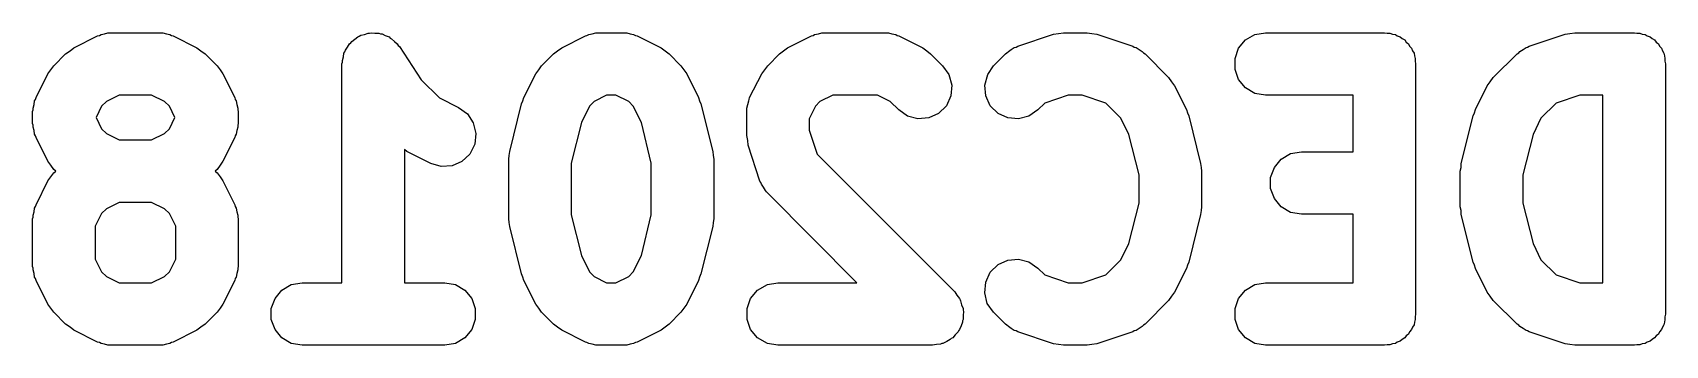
# Model space of a CAD drawing. Extents: x 111.2 to 128, y -97.4 to -76.5.
# Drawn here: x 112.658 to 115.978, y -87.217 to -86.582 of the extents above; entities that cross this region are included whole.
import ezdxf

# ---------------------------------------------------------------- set-up
doc = ezdxf.new("R2010")
doc.units = 0
doc.header["$MEASUREMENT"] = 0
doc.layers.add('BLACK', color=7, linetype='CONTINUOUS')

msp = doc.modelspace()

# ---------------------------------------------------------------- linework, layer by layer
at = {"layer": 'BLACK', "linetype": 'CONTINUOUS'}
for p, q in [((112.797, -86.586), (112.804, -86.5847)), ((112.804, -86.5847), (112.811, -86.5826)), ((112.811, -86.5826), (112.815, -86.5828)), ((112.815, -86.5828), (112.819, -86.5822)), ((112.819, -86.5822), (112.915, -86.5822)), ((112.915, -86.5822), (112.919, -86.5828)), ((112.919, -86.5828), (112.923, -86.5826)), ((112.923, -86.5826), (112.93, -86.5847)), ((112.93, -86.5847), (112.937, -86.586)), ((113.333, -86.5857), (113.34, -86.5832)), ((113.34, -86.5832), (113.343, -86.5832)), ((113.343, -86.5832), (113.347, -86.5823)), ((113.347, -86.5823), (113.354, -86.5832)), ((113.354, -86.5832), (113.362, -86.5832)), ((113.362, -86.5832), (113.365, -86.5844)), ((113.365, -86.5844), (113.369, -86.5847)), ((113.369, -86.5847), (113.375, -86.5881)), ((113.789, -86.586), (113.796, -86.5847)), ((113.796, -86.5847), (113.803, -86.5826)), ((113.803, -86.5826), (113.807, -86.5828)), ((113.807, -86.5828), (113.81, -86.5822)), ((113.81, -86.5822), (113.859, -86.5822)), ((113.859, -86.5822), (113.862, -86.5828)), ((113.862, -86.5828), (113.866, -86.5826)), ((113.866, -86.5826), (113.873, -86.5847)), ((113.873, -86.5847), (113.88, -86.586)), ((114.248, -86.586), (114.256, -86.5847)), ((114.256, -86.5847), (114.263, -86.5826)), ((114.263, -86.5826), (114.266, -86.5828)), ((114.266, -86.5828), (114.27, -86.5822)), ((114.27, -86.5822), (114.391, -86.5822)), ((114.391, -86.5822), (114.395, -86.5828)), ((114.395, -86.5828), (114.398, -86.5826)), ((114.398, -86.5826), (114.405, -86.5847)), ((114.405, -86.5847), (114.413, -86.586)), ((114.661, -86.6096), (114.734, -86.5854)), ((114.734, -86.5854), (114.744, -86.584)), ((114.744, -86.584), (114.754, -86.5822)), ((114.754, -86.5822), (114.802, -86.5822)), ((114.802, -86.5822), (114.812, -86.584)), ((114.812, -86.584), (114.822, -86.5854)), ((114.822, -86.5854), (114.895, -86.6096)), ((115.143, -86.586), (115.165, -86.5822)), ((115.165, -86.5822), (115.407, -86.5822)), ((115.407, -86.5822), (115.412, -86.5832)), ((115.412, -86.5832), (115.418, -86.5832)), ((115.418, -86.5832), (115.423, -86.5851)), ((115.423, -86.5851), (115.429, -86.586)), ((115.701, -86.6096), (115.774, -86.5854)), ((115.774, -86.5854), (115.784, -86.584)), ((115.784, -86.584), (115.794, -86.5822)), ((115.794, -86.5822), (115.915, -86.5822)), ((115.915, -86.5822), (115.92, -86.5832)), ((115.92, -86.5832), (115.926, -86.5832)), ((115.926, -86.5832), (115.931, -86.5851)), ((115.931, -86.5851), (115.937, -86.586)), ((112.734, -86.6191), (112.742, -86.6131)), ((112.742, -86.6131), (112.79, -86.5889)), ((112.79, -86.5889), (112.794, -86.5878)), ((112.794, -86.5878), (112.797, -86.586)), ((112.937, -86.586), (112.94, -86.5878)), ((112.94, -86.5878), (112.944, -86.5889)), ((112.944, -86.5889), (112.992, -86.6131)), ((112.992, -86.6131), (113, -86.6192)), ((113.293, -86.6209), (113.294, -86.6175)), ((113.294, -86.6175), (113.298, -86.6114)), ((113.298, -86.6114), (113.302, -86.6049)), ((113.302, -86.6049), (113.305, -86.6026)), ((113.305, -86.6026), (113.307, -86.5998)), ((113.307, -86.5998), (113.313, -86.5956)), ((113.313, -86.5956), (113.319, -86.5907)), ((113.319, -86.5907), (113.322, -86.5895)), ((113.322, -86.5895), (113.325, -86.5875)), ((113.325, -86.5875), (113.333, -86.5857)), ((113.375, -86.5881), (113.383, -86.5907)), ((113.383, -86.5907), (113.385, -86.593)), ((113.385, -86.593), (113.388, -86.5945)), ((113.388, -86.5945), (113.394, -86.6)), ((113.394, -86.6), (113.399, -86.6049)), ((113.399, -86.6049), (113.401, -86.6079)), ((113.401, -86.6079), (113.404, -86.6105)), ((113.404, -86.6105), (113.448, -86.6778)), ((113.725, -86.6192), (113.734, -86.6131)), ((113.734, -86.6131), (113.782, -86.5889)), ((113.782, -86.5889), (113.785, -86.5878)), ((113.785, -86.5878), (113.789, -86.586)), ((113.88, -86.586), (113.884, -86.5878)), ((113.884, -86.5878), (113.887, -86.5889)), ((113.887, -86.5889), (113.936, -86.6131)), ((113.936, -86.6131), (113.944, -86.6191)), ((114.185, -86.6192), (114.193, -86.6131)), ((114.193, -86.6131), (114.242, -86.5889)), ((114.242, -86.5889), (114.245, -86.5878)), ((114.245, -86.5878), (114.248, -86.586)), ((114.413, -86.586), (114.416, -86.5878)), ((114.416, -86.5878), (114.419, -86.5889)), ((114.419, -86.5889), (114.468, -86.6131)), ((114.468, -86.6131), (114.476, -86.6192)), ((114.642, -86.6201), (114.648, -86.6166)), ((114.648, -86.6166), (114.654, -86.6123)), ((114.654, -86.6123), (114.658, -86.6114)), ((114.658, -86.6114), (114.661, -86.6096)), ((114.895, -86.6096), (114.898, -86.6114)), ((114.898, -86.6114), (114.902, -86.6123)), ((114.902, -86.6123), (114.908, -86.6166)), ((114.908, -86.6166), (114.914, -86.6201)), ((115.103, -86.6347), (115.11, -86.6139)), ((115.11, -86.6139), (115.124, -86.597)), ((115.124, -86.597), (115.143, -86.586)), ((115.429, -86.586), (115.433, -86.5888)), ((115.433, -86.5888), (115.439, -86.5907)), ((115.439, -86.5907), (115.443, -86.5943)), ((115.443, -86.5943), (115.448, -86.597)), ((115.448, -86.597), (115.451, -86.6013)), ((115.451, -86.6013), (115.456, -86.6049)), ((115.456, -86.6049), (115.458, -86.6097)), ((115.458, -86.6097), (115.462, -86.6139)), ((115.462, -86.6139), (115.464, -86.6192)), ((115.682, -86.6201), (115.689, -86.6166)), ((115.689, -86.6166), (115.695, -86.6123)), ((115.695, -86.6123), (115.698, -86.6114)), ((115.698, -86.6114), (115.701, -86.6096)), ((115.937, -86.586), (115.941, -86.5888)), ((115.941, -86.5888), (115.947, -86.5907)), ((115.947, -86.5907), (115.951, -86.5943)), ((115.951, -86.5943), (115.956, -86.597)), ((115.956, -86.597), (115.959, -86.6013)), ((115.959, -86.6013), (115.964, -86.6049)), ((115.964, -86.6049), (115.966, -86.6097)), ((115.966, -86.6097), (115.97, -86.6139)), ((115.97, -86.6139), (115.972, -86.6192)), ((112.695, -86.6575), (112.701, -86.6492)), ((112.701, -86.6492), (112.725, -86.625)), ((112.725, -86.625), (112.734, -86.6191)), ((113, -86.6192), (113.009, -86.625)), ((113.009, -86.625), (113.033, -86.6492)), ((113.033, -86.6492), (113.039, -86.6575)), ((113.287, -86.6457), (113.288, -86.6422)), ((113.287, -87.0902), (113.287, -86.6457)), ((113.288, -86.6387), (113.29, -86.6314)), ((113.288, -86.6422), (113.288, -86.6387)), ((113.29, -86.6314), (113.291, -86.624)), ((113.291, -86.624), (113.293, -86.6209)), ((113.687, -86.6575), (113.693, -86.6492)), ((113.693, -86.6492), (113.717, -86.625)), ((113.717, -86.625), (113.725, -86.6192)), ((113.944, -86.6191), (113.952, -86.625)), ((113.952, -86.625), (113.976, -86.6492)), ((113.976, -86.6492), (113.982, -86.6575)), ((114.147, -86.6575), (114.153, -86.6492)), ((114.153, -86.6492), (114.177, -86.625)), ((114.177, -86.625), (114.185, -86.6192)), ((114.476, -86.6192), (114.484, -86.625)), ((114.484, -86.625), (114.508, -86.6492)), ((114.508, -86.6492), (114.521, -86.6672)), ((114.6, -86.6672), (114.612, -86.6492)), ((114.612, -86.6492), (114.636, -86.625)), ((114.636, -86.625), (114.639, -86.6229)), ((114.639, -86.6229), (114.642, -86.6201)), ((114.914, -86.6201), (114.917, -86.6229)), ((114.917, -86.6229), (114.92, -86.625)), ((114.92, -86.625), (114.968, -86.6734)), ((115.103, -86.6567), (115.103, -86.6347)), ((115.464, -86.6192), (115.467, -86.624)), ((115.467, -86.624), (115.468, -86.6294)), ((115.468, -86.6294), (115.469, -86.6347)), ((115.469, -86.6347), (115.469, -86.6402)), ((115.469, -86.6402), (115.47, -86.6457)), ((115.47, -86.6457), (115.47, -87.1537)), ((115.628, -86.6734), (115.677, -86.625)), ((115.677, -86.625), (115.68, -86.6229)), ((115.68, -86.6229), (115.682, -86.6201)), ((115.972, -86.6192), (115.975, -86.624)), ((115.975, -86.624), (115.976, -86.6294)), ((115.976, -86.6294), (115.977, -86.6347)), ((115.977, -86.6347), (115.977, -86.6402)), ((115.977, -86.6402), (115.978, -86.6457)), ((115.978, -86.6457), (115.978, -87.1537)), ((112.665, -86.7141), (112.689, -86.6657)), ((112.689, -86.6657), (112.695, -86.6575)), ((113.039, -86.6575), (113.045, -86.6657)), ((113.045, -86.6657), (113.069, -86.7141)), ((113.448, -86.6778), (113.485, -86.7145)), ((113.657, -86.7141), (113.681, -86.6657)), ((113.681, -86.6657), (113.687, -86.6575)), ((113.982, -86.6575), (113.988, -86.6657)), ((113.988, -86.6657), (114.012, -86.7141)), ((114.116, -86.7141), (114.141, -86.6657)), ((114.141, -86.6657), (114.147, -86.6575)), ((114.521, -86.6672), (114.527, -86.6885)), ((114.594, -86.6885), (114.6, -86.6672)), ((114.968, -86.6734), (114.974, -86.6817)), ((114.974, -86.6817), (114.98, -86.6899)), ((115.11, -86.6774), (115.103, -86.6567)), ((115.124, -86.6943), (115.11, -86.6774)), ((115.616, -86.6899), (115.622, -86.6817)), ((115.622, -86.6817), (115.628, -86.6734)), ((112.662, -86.7207), (112.664, -86.7176)), ((112.664, -86.7176), (112.665, -86.7141)), ((112.834, -86.7092), (112.808, -86.7221)), ((112.9, -86.7092), (112.834, -86.7092)), ((112.926, -86.7221), (112.9, -86.7092)), ((113.069, -86.7141), (113.07, -86.7176)), ((113.07, -86.7176), (113.072, -86.7207)), ((113.485, -86.7145), (113.524, -86.734)), ((113.655, -86.7207), (113.657, -86.7141)), ((113.825, -86.7092), (113.8, -86.7221)), ((113.844, -86.7092), (113.825, -86.7092)), ((113.87, -86.7221), (113.844, -86.7092)), ((114.012, -86.7141), (114.014, -86.7207)), ((114.114, -86.7207), (114.115, -86.7176)), ((114.115, -86.7176), (114.116, -86.7141)), ((114.285, -86.7092), (114.259, -86.7221)), ((114.376, -86.7092), (114.285, -86.7092)), ((114.402, -86.7221), (114.376, -86.7092)), ((114.525, -86.7105), (114.516, -86.7305)), ((114.527, -86.6885), (114.525, -86.7105)), ((114.596, -86.7105), (114.594, -86.6885)), ((114.605, -86.7305), (114.596, -86.7105)), ((114.764, -86.7092), (114.716, -86.7254)), ((114.792, -86.7092), (114.764, -86.7092)), ((114.84, -86.7254), (114.792, -86.7092)), ((114.98, -86.6899), (115.004, -86.7382)), ((115.143, -86.7054), (115.124, -86.6943)), ((115.165, -86.7092), (115.143, -86.7054)), ((115.343, -86.7092), (115.165, -86.7092)), ((115.343, -86.8241), (115.343, -86.7092)), ((115.592, -86.7382), (115.616, -86.6899)), ((115.804, -86.7092), (115.756, -86.7254)), ((115.851, -86.7092), (115.804, -86.7092)), ((115.851, -87.0902), (115.851, -86.7092)), ((112.658, -86.7425), (112.659, -86.7388)), ((112.658, -86.7666), (112.658, -86.7425)), ((112.659, -86.7352), (112.661, -86.7281)), ((112.659, -86.7388), (112.659, -86.7352)), ((112.661, -86.7281), (112.662, -86.7207)), ((112.798, -86.7317), (112.787, -86.7545)), ((112.808, -86.7221), (112.798, -86.7317)), ((112.936, -86.7317), (112.926, -86.7221)), ((112.947, -86.7545), (112.936, -86.7317)), ((113.072, -86.7207), (113.073, -86.7281)), ((113.073, -86.7281), (113.075, -86.7352)), ((113.075, -86.7352), (113.075, -86.7388)), ((113.075, -86.7388), (113.076, -86.7425)), ((113.076, -86.7425), (113.076, -86.7666)), ((113.524, -86.734), (113.542, -86.7472)), ((113.542, -86.7472), (113.554, -86.7656)), ((113.628, -86.8238), (113.652, -86.727)), ((113.652, -86.727), (113.655, -86.7207)), ((113.79, -86.7317), (113.774, -86.7646)), ((113.8, -86.7221), (113.79, -86.7317)), ((113.879, -86.7317), (113.87, -86.7221)), ((113.896, -86.7646), (113.879, -86.7317)), ((114.014, -86.7207), (114.017, -86.727)), ((114.017, -86.727), (114.041, -86.8238)), ((114.11, -86.7352), (114.112, -86.7281)), ((114.11, -86.7388), (114.11, -86.7352)), ((114.11, -86.7425), (114.11, -86.7388)), ((114.11, -86.7908), (114.11, -86.7425)), ((114.112, -86.7281), (114.114, -86.7207)), ((114.25, -86.7317), (114.237, -86.7574)), ((114.259, -86.7221), (114.25, -86.7317)), ((114.419, -86.739), (114.402, -86.7221)), ((114.437, -86.7516), (114.419, -86.739)), ((114.5, -86.7461), (114.48, -86.7554)), ((114.516, -86.7305), (114.5, -86.7461)), ((114.621, -86.7461), (114.605, -86.7305)), ((114.641, -86.7554), (114.621, -86.7461)), ((114.702, -86.739), (114.684, -86.7516)), ((114.716, -86.7254), (114.702, -86.739)), ((114.871, -86.7559), (114.84, -86.7254)), ((115.004, -86.7382), (115.006, -86.7449)), ((115.006, -86.7449), (115.009, -86.7512)), ((115.009, -86.7512), (115.033, -86.848)), ((115.563, -86.848), (115.587, -86.7512)), ((115.587, -86.7512), (115.59, -86.7449)), ((115.59, -86.7449), (115.592, -86.7382)), ((115.756, -86.7254), (115.725, -86.7559)), ((112.659, -86.7702), (112.658, -86.7666)), ((112.659, -86.7739), (112.659, -86.7702)), ((112.661, -86.781), (112.659, -86.7739)), ((112.662, -86.7884), (112.661, -86.781)), ((112.787, -86.7545), (112.798, -86.7774)), ((112.798, -86.7774), (112.808, -86.787)), ((112.926, -86.787), (112.936, -86.7774)), ((112.936, -86.7774), (112.947, -86.7545)), ((113.073, -86.781), (113.072, -86.7884)), ((113.075, -86.7739), (113.073, -86.781)), ((113.076, -86.7666), (113.075, -86.7702)), ((113.075, -86.7702), (113.075, -86.7739)), ((113.554, -86.7656), (113.559, -86.787)), ((113.774, -86.7646), (113.753, -86.847)), ((113.916, -86.847), (113.896, -86.7646)), ((114.237, -86.7574), (114.237, -86.7805)), ((114.237, -86.7805), (114.253, -86.8291)), ((114.458, -86.7573), (114.437, -86.7516)), ((114.48, -86.7554), (114.458, -86.7573)), ((114.663, -86.7573), (114.641, -86.7554)), ((114.684, -86.7516), (114.663, -86.7573)), ((114.887, -86.7888), (114.871, -86.7559)), ((115.725, -86.7559), (115.709, -86.7888)), ((112.664, -86.7915), (112.662, -86.7884)), ((112.665, -86.795), (112.664, -86.7915)), ((112.689, -86.8434), (112.665, -86.795)), ((112.808, -86.787), (112.834, -86.7999)), ((112.834, -86.7999), (112.9, -86.7999)), ((112.9, -86.7999), (112.926, -86.787)), ((113.069, -86.795), (113.045, -86.8434)), ((113.07, -86.7915), (113.069, -86.795)), ((113.072, -86.7884), (113.07, -86.7915)), ((113.557, -86.8089), (113.547, -86.8287)), ((113.559, -86.787), (113.557, -86.8089)), ((114.112, -86.8009), (114.11, -86.7908)), ((114.113, -86.8109), (114.112, -86.8009)), ((114.137, -86.8835), (114.113, -86.8109)), ((114.908, -86.8712), (114.887, -86.7888)), ((115.709, -86.7888), (115.688, -86.8712)), ((112.695, -86.8516), (112.689, -86.8434)), ((113.045, -86.8434), (113.039, -86.8516)), ((113.419, -86.8234), (113.414, -86.8198)), ((113.414, -86.8198), (113.414, -87.0902)), ((113.468, -86.8476), (113.419, -86.8234)), ((113.489, -86.8539), (113.468, -86.8476)), ((113.531, -86.8438), (113.511, -86.8526)), ((113.547, -86.8287), (113.531, -86.8438)), ((113.626, -86.8392), (113.627, -86.8316)), ((113.626, -86.9602), (113.626, -86.8392)), ((113.627, -86.8316), (113.628, -86.8238)), ((113.753, -86.847), (113.753, -86.9523)), ((113.916, -86.9523), (113.916, -86.847)), ((114.041, -86.8238), (114.042, -86.8316)), ((114.042, -86.8316), (114.043, -86.8392)), ((114.043, -86.8392), (114.043, -86.9602)), ((114.253, -86.8291), (114.533, -87.1088)), ((115.033, -86.848), (115.034, -86.8558)), ((115.183, -86.8558), (115.197, -86.8389)), ((115.197, -86.8389), (115.216, -86.8279)), ((115.216, -86.8279), (115.238, -86.8241)), ((115.238, -86.8241), (115.343, -86.8241)), ((115.563, -86.8558), (115.563, -86.848)), ((112.665, -86.9318), (112.689, -86.8834)), ((112.689, -86.8834), (112.695, -86.8752)), ((112.701, -86.8599), (112.695, -86.8516)), ((112.695, -86.8752), (112.701, -86.8669)), ((112.705, -86.8634), (112.701, -86.8599)), ((112.701, -86.8669), (112.705, -86.8634)), ((113.033, -86.8599), (113.029, -86.8634)), ((113.029, -86.8634), (113.033, -86.8669)), ((113.039, -86.8516), (113.033, -86.8599)), ((113.033, -86.8669), (113.039, -86.8752)), ((113.039, -86.8752), (113.045, -86.8834)), ((113.045, -86.8834), (113.069, -86.9318)), ((113.511, -86.8526), (113.489, -86.8539)), ((114.139, -86.8867), (114.137, -86.8835)), ((114.908, -86.9282), (114.908, -86.8712)), ((115.034, -86.8558), (115.035, -86.8634)), ((115.035, -86.8634), (115.035, -86.936)), ((115.175, -86.8766), (115.183, -86.8558)), ((115.175, -86.8986), (115.175, -86.8766)), ((115.561, -86.8634), (115.563, -86.8558)), ((115.561, -86.936), (115.561, -86.8634)), ((115.688, -86.8712), (115.688, -86.9282)), ((114.14, -86.8902), (114.139, -86.8867)), ((114.144, -86.8963), (114.14, -86.8902)), ((114.148, -86.9029), (114.144, -86.8963)), ((114.15, -86.9053), (114.148, -86.9029)), ((114.153, -86.9083), (114.15, -86.9053)), ((114.334, -87.0902), (114.153, -86.9083)), ((115.183, -86.9193), (115.175, -86.8986)), ((112.659, -86.9529), (112.661, -86.9458)), ((112.661, -86.9458), (112.662, -86.9384)), ((112.662, -86.9384), (112.664, -86.9353)), ((112.664, -86.9353), (112.665, -86.9318)), ((112.798, -86.9494), (112.785, -86.9752)), ((112.808, -86.9398), (112.798, -86.9494)), ((112.834, -86.9269), (112.808, -86.9398)), ((112.9, -86.9269), (112.834, -86.9269)), ((112.926, -86.9398), (112.9, -86.9269)), ((112.936, -86.9494), (112.926, -86.9398)), ((112.949, -86.9752), (112.936, -86.9494)), ((113.069, -86.9318), (113.07, -86.9353)), ((113.07, -86.9353), (113.072, -86.9384)), ((113.072, -86.9384), (113.073, -86.9458)), ((113.073, -86.9458), (113.075, -86.9529)), ((114.887, -87.0106), (114.908, -86.9282)), ((115.034, -86.9436), (115.033, -86.9514)), ((115.035, -86.936), (115.034, -86.9436)), ((115.197, -86.9362), (115.183, -86.9193)), ((115.216, -86.9473), (115.197, -86.9362)), ((115.238, -86.9511), (115.216, -86.9473)), ((115.563, -86.9436), (115.561, -86.936)), ((115.563, -86.9514), (115.563, -86.9436)), ((115.688, -86.9282), (115.709, -87.0106)), ((112.658, -86.9602), (112.659, -86.9566)), ((112.658, -87.0569), (112.658, -86.9602)), ((112.659, -86.9566), (112.659, -86.9529)), ((112.785, -86.9752), (112.785, -87.0419)), ((112.949, -87.0419), (112.949, -86.9752)), ((113.075, -86.9529), (113.075, -86.9566)), ((113.075, -86.9566), (113.076, -86.9602)), ((113.076, -86.9602), (113.076, -87.0569)), ((113.627, -86.9678), (113.626, -86.9602)), ((113.628, -86.9756), (113.627, -86.9678)), ((113.652, -87.0723), (113.628, -86.9756)), ((113.753, -86.9523), (113.774, -87.0348)), ((113.896, -87.0348), (113.916, -86.9523)), ((114.041, -86.9756), (114.017, -87.0723)), ((114.042, -86.9678), (114.041, -86.9756)), ((114.043, -86.9602), (114.042, -86.9678)), ((115.033, -86.9514), (115.009, -87.0481)), ((115.343, -86.9511), (115.238, -86.9511)), ((115.343, -87.0902), (115.343, -86.9511)), ((115.587, -87.0481), (115.563, -86.9514)), ((114.871, -87.0435), (114.887, -87.0106)), ((115.709, -87.0106), (115.725, -87.0435)), ((112.785, -87.0419), (112.798, -87.0677)), ((112.936, -87.0677), (112.949, -87.0419)), ((113.774, -87.0348), (113.79, -87.0677)), ((113.879, -87.0677), (113.896, -87.0348)), ((114.621, -87.0533), (114.641, -87.044)), ((114.641, -87.044), (114.663, -87.042)), ((114.663, -87.042), (114.684, -87.0478)), ((114.684, -87.0478), (114.702, -87.0604)), ((114.84, -87.074), (114.871, -87.0435)), ((115.009, -87.0481), (115.006, -87.0545)), ((115.59, -87.0545), (115.587, -87.0481)), ((115.725, -87.0435), (115.756, -87.074)), ((112.659, -87.0605), (112.658, -87.0569)), ((112.659, -87.0642), (112.659, -87.0605)), ((112.661, -87.0713), (112.659, -87.0642)), ((112.662, -87.0786), (112.661, -87.0713)), ((112.664, -87.0818), (112.662, -87.0786)), ((112.665, -87.0853), (112.664, -87.0818)), ((112.798, -87.0677), (112.808, -87.0773)), ((112.808, -87.0773), (112.834, -87.0902)), ((112.9, -87.0902), (112.926, -87.0773)), ((112.926, -87.0773), (112.936, -87.0677)), ((113.07, -87.0818), (113.069, -87.0853)), ((113.072, -87.0786), (113.07, -87.0818)), ((113.073, -87.0713), (113.072, -87.0786)), ((113.075, -87.0642), (113.073, -87.0713)), ((113.076, -87.0569), (113.075, -87.0605)), ((113.075, -87.0605), (113.075, -87.0642)), ((113.655, -87.0787), (113.652, -87.0723)), ((113.657, -87.0853), (113.655, -87.0787)), ((113.79, -87.0677), (113.8, -87.0773)), ((113.8, -87.0773), (113.825, -87.0902)), ((113.844, -87.0902), (113.87, -87.0773)), ((113.87, -87.0773), (113.879, -87.0677)), ((114.014, -87.0787), (114.012, -87.0853)), ((114.017, -87.0723), (114.014, -87.0787)), ((114.596, -87.0889), (114.605, -87.0689)), ((114.605, -87.0689), (114.621, -87.0533)), ((114.702, -87.0604), (114.716, -87.074)), ((114.716, -87.074), (114.764, -87.0902)), ((114.792, -87.0902), (114.84, -87.074)), ((115.004, -87.0611), (114.98, -87.1095)), ((115.006, -87.0545), (115.004, -87.0611)), ((115.592, -87.0611), (115.59, -87.0545)), ((115.616, -87.1095), (115.592, -87.0611)), ((115.756, -87.074), (115.804, -87.0902)), ((112.689, -87.1337), (112.665, -87.0853)), ((112.834, -87.0902), (112.9, -87.0902)), ((113.069, -87.0853), (113.045, -87.1337)), ((113.151, -87.1219), (113.165, -87.105)), ((113.165, -87.105), (113.184, -87.094)), ((113.184, -87.094), (113.206, -87.0902)), ((113.206, -87.0902), (113.287, -87.0902)), ((113.414, -87.0902), (113.496, -87.0902)), ((113.496, -87.0902), (113.518, -87.094)), ((113.518, -87.094), (113.537, -87.105)), ((113.537, -87.105), (113.551, -87.1219)), ((113.681, -87.1337), (113.657, -87.0853)), ((113.825, -87.0902), (113.844, -87.0902)), ((114.012, -87.0853), (113.988, -87.1337)), ((114.118, -87.1219), (114.132, -87.105)), ((114.132, -87.105), (114.152, -87.094)), ((114.152, -87.094), (114.173, -87.0902)), ((114.173, -87.0902), (114.334, -87.0902)), ((114.533, -87.1088), (114.537, -87.1156)), ((114.537, -87.1156), (114.543, -87.1219)), ((114.594, -87.1108), (114.596, -87.0889)), ((114.599, -87.1321), (114.594, -87.1108)), ((114.764, -87.0902), (114.792, -87.0902)), ((114.98, -87.1095), (114.974, -87.1177)), ((115.11, -87.1219), (115.124, -87.105)), ((115.124, -87.105), (115.143, -87.094)), ((115.143, -87.094), (115.165, -87.0902)), ((115.165, -87.0902), (115.343, -87.0902)), ((115.622, -87.1177), (115.616, -87.1095)), ((115.804, -87.0902), (115.851, -87.0902)), ((112.695, -87.1419), (112.689, -87.1337)), ((112.701, -87.1502), (112.695, -87.1419)), ((113.039, -87.1419), (113.033, -87.1502)), ((113.045, -87.1337), (113.039, -87.1419)), ((113.143, -87.1427), (113.151, -87.1219)), ((113.143, -87.1647), (113.143, -87.1427)), ((113.551, -87.1219), (113.558, -87.1427)), ((113.558, -87.1427), (113.558, -87.1647)), ((113.687, -87.1419), (113.681, -87.1337)), ((113.693, -87.1502), (113.687, -87.1419)), ((113.982, -87.1419), (113.976, -87.1502)), ((113.988, -87.1337), (113.982, -87.1419)), ((114.111, -87.1427), (114.118, -87.1219)), ((114.111, -87.1647), (114.111, -87.1427)), ((114.543, -87.1219), (114.544, -87.1246)), ((114.544, -87.1246), (114.545, -87.1269)), ((114.545, -87.1269), (114.547, -87.1349)), ((114.547, -87.1349), (114.55, -87.1427)), ((114.55, -87.1427), (114.55, -87.1455)), ((114.55, -87.1455), (114.551, -87.1482)), ((114.551, -87.1482), (114.55, -87.1564)), ((114.612, -87.1502), (114.599, -87.1321)), ((114.968, -87.126), (114.92, -87.1744)), ((114.974, -87.1177), (114.968, -87.126)), ((115.103, -87.1427), (115.11, -87.1219)), ((115.103, -87.1647), (115.103, -87.1427)), ((115.628, -87.126), (115.622, -87.1177)), ((115.677, -87.1744), (115.628, -87.126)), ((112.725, -87.1744), (112.701, -87.1502)), ((112.734, -87.1802), (112.725, -87.1744)), ((112.742, -87.1863), (112.734, -87.1802)), ((113, -87.1802), (112.992, -87.1863)), ((113.009, -87.1744), (113, -87.1802)), ((113.033, -87.1502), (113.009, -87.1744)), ((113.151, -87.1854), (113.143, -87.1647)), ((113.558, -87.1647), (113.551, -87.1854)), ((113.717, -87.1744), (113.693, -87.1502)), ((113.725, -87.1802), (113.717, -87.1744)), ((113.734, -87.1863), (113.725, -87.1802)), ((113.944, -87.1802), (113.936, -87.1863)), ((113.952, -87.1744), (113.944, -87.1802)), ((113.976, -87.1502), (113.952, -87.1744)), ((114.118, -87.1854), (114.111, -87.1647)), ((114.546, -87.1776), (114.543, -87.1854)), ((114.549, -87.1701), (114.546, -87.1776)), ((114.55, -87.1647), (114.549, -87.1673)), ((114.549, -87.1673), (114.549, -87.1701)), ((114.55, -87.1564), (114.55, -87.1647)), ((114.636, -87.1744), (114.612, -87.1502)), ((114.639, -87.1765), (114.636, -87.1744)), ((114.642, -87.1792), (114.639, -87.1765)), ((114.648, -87.1828), (114.642, -87.1792)), ((114.654, -87.187), (114.648, -87.1828)), ((114.908, -87.1828), (114.902, -87.187)), ((114.914, -87.1792), (114.908, -87.1828)), ((114.917, -87.1765), (114.914, -87.1792)), ((114.92, -87.1744), (114.917, -87.1765)), ((115.11, -87.1854), (115.103, -87.1647)), ((115.464, -87.1802), (115.462, -87.1854)), ((115.467, -87.1754), (115.464, -87.1802)), ((115.468, -87.1699), (115.467, -87.1754)), ((115.469, -87.1647), (115.468, -87.1699)), ((115.47, -87.1537), (115.469, -87.1592)), ((115.469, -87.1592), (115.469, -87.1647)), ((115.68, -87.1765), (115.677, -87.1744)), ((115.682, -87.1792), (115.68, -87.1765)), ((115.689, -87.1828), (115.682, -87.1792)), ((115.695, -87.187), (115.689, -87.1828)), ((115.972, -87.1802), (115.97, -87.1854)), ((115.975, -87.1754), (115.972, -87.1802)), ((115.976, -87.1699), (115.975, -87.1754)), ((115.977, -87.1647), (115.976, -87.1699)), ((115.978, -87.1537), (115.977, -87.1592)), ((115.977, -87.1592), (115.977, -87.1647)), ((112.79, -87.2105), (112.742, -87.1863)), ((112.794, -87.2115), (112.79, -87.2105)), ((112.797, -87.2134), (112.794, -87.2115)), ((112.804, -87.2147), (112.797, -87.2134)), ((112.811, -87.2168), (112.804, -87.2147)), ((112.93, -87.2147), (112.923, -87.2168)), ((112.937, -87.2134), (112.93, -87.2147)), ((112.94, -87.2115), (112.937, -87.2134)), ((112.944, -87.2105), (112.94, -87.2115)), ((112.992, -87.1863), (112.944, -87.2105)), ((113.165, -87.2023), (113.151, -87.1854)), ((113.184, -87.2134), (113.165, -87.2023)), ((113.206, -87.2172), (113.184, -87.2134)), ((113.518, -87.2134), (113.496, -87.2172)), ((113.537, -87.2023), (113.518, -87.2134)), ((113.551, -87.1854), (113.537, -87.2023)), ((113.782, -87.2105), (113.734, -87.1863)), ((113.785, -87.2115), (113.782, -87.2105)), ((113.789, -87.2134), (113.785, -87.2115)), ((113.796, -87.2147), (113.789, -87.2134)), ((113.803, -87.2168), (113.796, -87.2147)), ((113.873, -87.2147), (113.866, -87.2168)), ((113.88, -87.2134), (113.873, -87.2147)), ((113.884, -87.2115), (113.88, -87.2134)), ((113.887, -87.2105), (113.884, -87.2115)), ((113.936, -87.1863), (113.887, -87.2105)), ((114.132, -87.2023), (114.118, -87.1854)), ((114.152, -87.2134), (114.132, -87.2023)), ((114.173, -87.2172), (114.152, -87.2134)), ((114.496, -87.2157), (114.488, -87.2172)), ((114.504, -87.215), (114.496, -87.2157)), ((114.507, -87.2138), (114.504, -87.215)), ((114.509, -87.2134), (114.507, -87.2138)), ((114.517, -87.2092), (114.509, -87.2134)), ((114.524, -87.2057), (114.517, -87.2092)), ((114.526, -87.2037), (114.524, -87.2057)), ((114.529, -87.2023), (114.526, -87.2037)), ((114.534, -87.196), (114.529, -87.2023)), ((114.54, -87.1901), (114.534, -87.196)), ((114.541, -87.1876), (114.54, -87.1901)), ((114.543, -87.1854), (114.541, -87.1876)), ((114.658, -87.188), (114.654, -87.187)), ((114.661, -87.1897), (114.658, -87.188)), ((114.734, -87.2139), (114.661, -87.1897)), ((114.744, -87.2154), (114.734, -87.2139)), ((114.754, -87.2172), (114.744, -87.2154)), ((114.812, -87.2154), (114.802, -87.2172)), ((114.822, -87.2139), (114.812, -87.2154)), ((114.895, -87.1897), (114.822, -87.2139)), ((114.898, -87.188), (114.895, -87.1897)), ((114.902, -87.187), (114.898, -87.188)), ((115.124, -87.2023), (115.11, -87.1854)), ((115.143, -87.2134), (115.124, -87.2023)), ((115.165, -87.2172), (115.143, -87.2134)), ((115.412, -87.2162), (115.407, -87.2172)), ((115.418, -87.2162), (115.412, -87.2162)), ((115.423, -87.2143), (115.418, -87.2162)), ((115.429, -87.2134), (115.423, -87.2143)), ((115.433, -87.2106), (115.429, -87.2134)), ((115.439, -87.2087), (115.433, -87.2106)), ((115.443, -87.2051), (115.439, -87.2087)), ((115.448, -87.2023), (115.443, -87.2051)), ((115.451, -87.1981), (115.448, -87.2023)), ((115.456, -87.1945), (115.451, -87.1981)), ((115.458, -87.1897), (115.456, -87.1945)), ((115.462, -87.1854), (115.458, -87.1897)), ((115.698, -87.188), (115.695, -87.187)), ((115.701, -87.1897), (115.698, -87.188)), ((115.774, -87.2139), (115.701, -87.1897)), ((115.784, -87.2154), (115.774, -87.2139)), ((115.794, -87.2172), (115.784, -87.2154)), ((115.92, -87.2162), (115.915, -87.2172)), ((115.926, -87.2162), (115.92, -87.2162)), ((115.931, -87.2143), (115.926, -87.2162)), ((115.937, -87.2134), (115.931, -87.2143)), ((115.941, -87.2106), (115.937, -87.2134)), ((115.947, -87.2087), (115.941, -87.2106)), ((115.951, -87.2051), (115.947, -87.2087)), ((115.956, -87.2023), (115.951, -87.2051)), ((115.959, -87.1981), (115.956, -87.2023)), ((115.964, -87.1945), (115.959, -87.1981)), ((115.966, -87.1897), (115.964, -87.1945)), ((115.97, -87.1854), (115.966, -87.1897)), ((112.815, -87.2166), (112.811, -87.2168)), ((112.819, -87.2172), (112.815, -87.2166)), ((112.915, -87.2172), (112.819, -87.2172)), ((112.919, -87.2166), (112.915, -87.2172)), ((112.923, -87.2168), (112.919, -87.2166)), ((113.496, -87.2172), (113.206, -87.2172)), ((113.807, -87.2166), (113.803, -87.2168)), ((113.81, -87.2172), (113.807, -87.2166)), ((113.859, -87.2172), (113.81, -87.2172)), ((113.862, -87.2166), (113.859, -87.2172)), ((113.866, -87.2168), (113.862, -87.2166)), ((114.488, -87.2172), (114.173, -87.2172)), ((114.802, -87.2172), (114.754, -87.2172)), ((115.407, -87.2172), (115.165, -87.2172)), ((115.915, -87.2172), (115.794, -87.2172))]:
    msp.add_line(p, q, dxfattribs=at)

doc.saveas('drawing.dxf')
